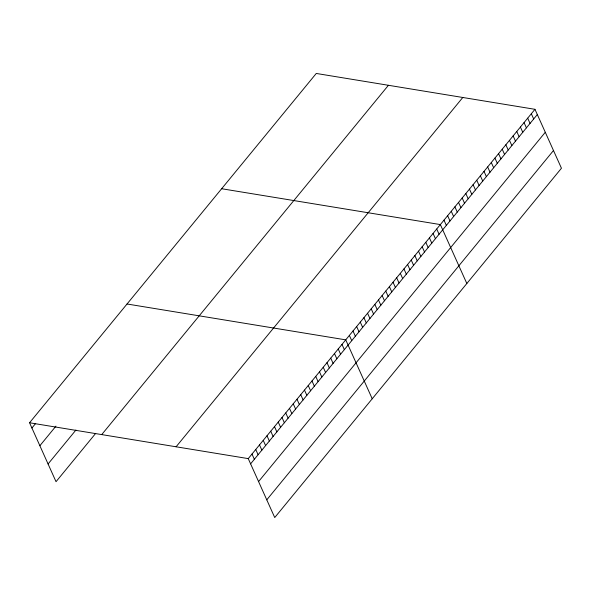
<?xml version="1.0" encoding="UTF-8"?>
<svg xmlns="http://www.w3.org/2000/svg" width="591" height="591" viewBox="0 0 591 591"><rect width="100%" height="100%" fill="white"/><g stroke="black" fill="none" stroke-linecap="round" stroke-linejoin="round"><path stroke-width="0.89" d="M29.55 422.764L316.266 73.454L534.966 109.313L561.45 168.236L274.734 517.546L248.25 458.616L29.55 422.764L56.034 481.687L95.668 433.402M31.907 428.01L35.659 423.444M39.87 445.725L55.938 426.148M48.07 463.972L75.921 430.041M101.718 434.599L388.435 85.289M176.081 446.789L462.797 97.478M248.25 458.616L534.966 109.313M250.606 463.861L537.322 114.558M258.57 481.576L545.286 132.273M266.77 499.831L553.486 150.52M221.647 188.728L440.354 224.58L466.831 283.51M127.035 303.996L345.735 339.855L372.219 398.777M531.331 113.745L533.688 118.99M527.689 118.178L530.046 123.423M524.054 122.61L526.411 127.855M520.412 127.043L522.769 132.288M516.77 131.483L519.127 136.72M513.136 135.915L515.492 141.16M509.494 140.348L511.85 145.593M505.852 144.78L508.216 150.025M502.217 149.213L504.574 154.458M498.575 153.645L500.932 158.89M494.94 158.078L497.297 163.323M491.298 162.51L493.655 167.755M487.656 166.95L490.02 172.195M484.022 171.383L486.378 176.628M480.38 175.815L482.736 181.06M476.745 180.248L479.102 185.493M473.103 184.68L475.46 189.925M469.461 189.113L471.825 194.358M465.826 193.545L468.183 198.79M462.184 197.985L464.541 203.23M458.55 202.418L460.906 207.663M454.907 206.85L457.264 212.095M451.265 211.282L453.629 216.528M447.631 215.715L449.987 220.96M443.989 220.148L446.345 225.393M436.712 229.02L439.069 234.258M433.07 233.452L435.434 238.698M429.435 237.885L431.792 243.13M425.793 242.317L428.15 247.563M422.159 246.75L424.515 251.995M418.517 251.182L420.873 256.428M414.875 255.615L417.231 260.86M411.24 260.055L413.597 265.293M407.598 264.487L409.955 269.732M403.963 268.92L406.32 274.165M400.321 273.352L402.678 278.597M396.679 277.785L399.036 283.03M393.045 282.217L395.401 287.462M389.403 286.65L391.759 291.895M385.768 291.082L388.124 296.327M382.126 295.522L384.482 300.767M378.484 299.955L380.84 305.2M374.849 304.387L377.206 309.632M371.207 308.82L373.564 314.065M367.572 313.252L369.929 318.497M363.93 317.685L366.287 322.93M360.288 322.117L362.645 327.362M356.654 326.557L359.01 331.802M353.012 330.99L355.368 336.235M349.377 335.422L351.734 340.667M341.982 344.42L344.346 349.665M338.237 348.993L340.593 354.238M334.484 353.558L336.84 358.803M330.738 358.124L333.095 363.369M326.986 362.697L329.342 367.942M323.24 367.262L325.597 372.507M319.487 371.828L321.844 377.073M315.742 376.401L318.098 381.646M311.989 380.966L314.346 386.211M308.243 385.531L310.6 390.777M304.491 390.104L306.847 395.349M300.745 394.67L303.102 399.915M296.992 399.235L299.349 404.48M293.247 403.808L295.603 409.053M289.494 408.374L291.851 413.619M285.749 412.939L288.105 418.184M281.996 417.512L284.352 422.75M278.243 422.077L280.607 427.323M274.497 426.643L276.854 431.888M270.744 431.216L273.101 436.453M266.999 435.781L269.356 441.026M263.246 440.347L265.603 445.592M259.501 444.912L261.857 450.157M255.748 449.485L258.104 454.73M252.002 454.051L254.359 459.296"/></g></svg>
